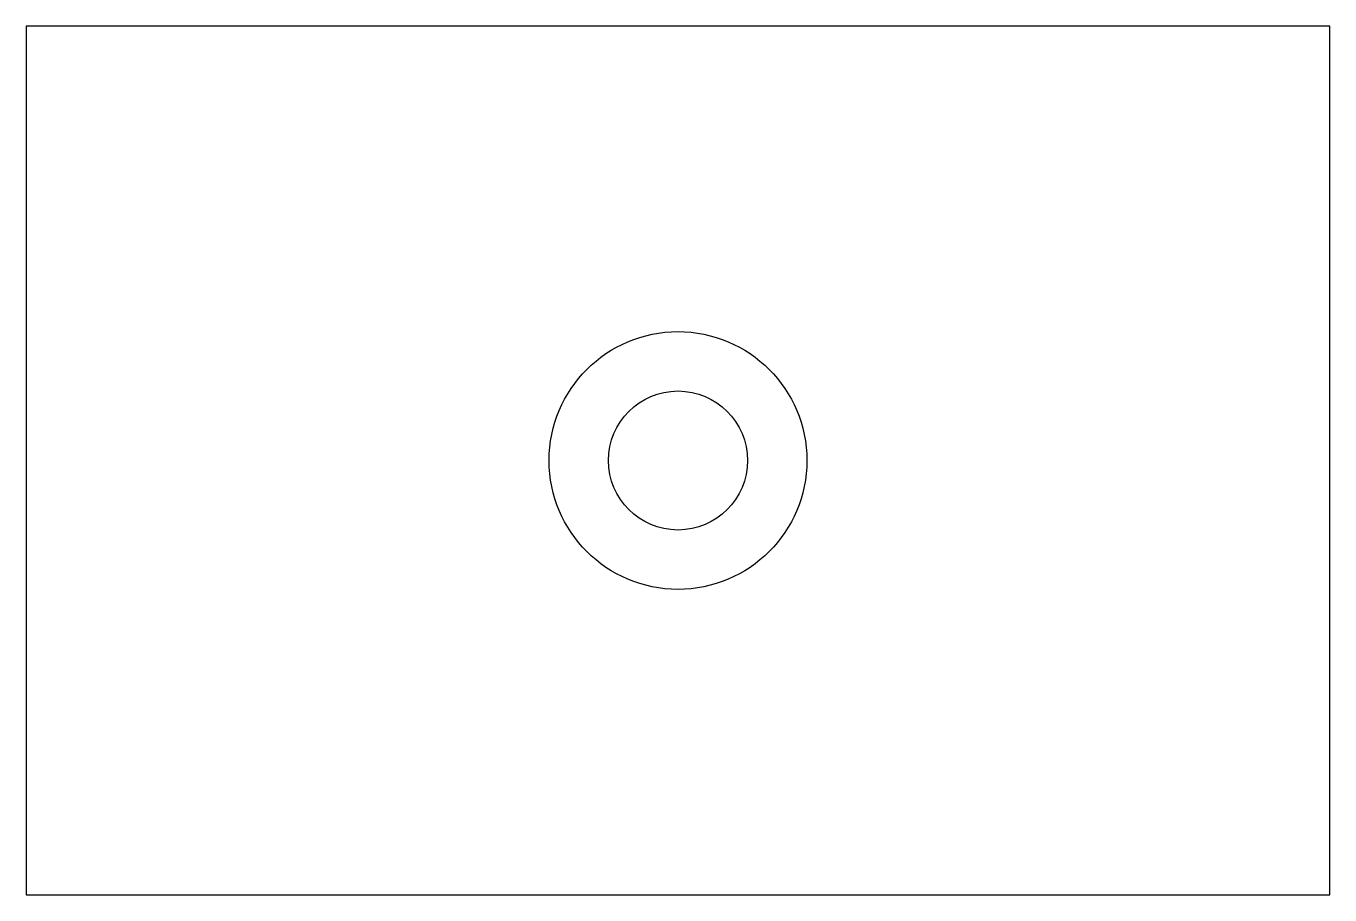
# Model space of a CAD drawing. Header units: metres. Extents: x 0 to 150, y 0 to 100.
import ezdxf

# ---------------------------------------------------------------- set-up
doc = ezdxf.new("R2010")
doc.units = ezdxf.units.M
doc.layers.get('0').update_dxf_attribs({"true_color": 0xffffff})
doc.layers.add('Svasati', color=7, linetype='Continuous', lineweight=25, true_color=0x000000)

msp = doc.modelspace()

# ---------------------------------------------------------------- linework, layer by layer
msp.add_lwpolyline([(0, 0), (150, 0), (150, 100), (0, 100)], close=True)
at = {"layer": 'Svasati'}
for radius in [14.83, 8]:
    msp.add_circle((75, 50), radius, dxfattribs=at)

doc.saveas('drawing.dxf')
